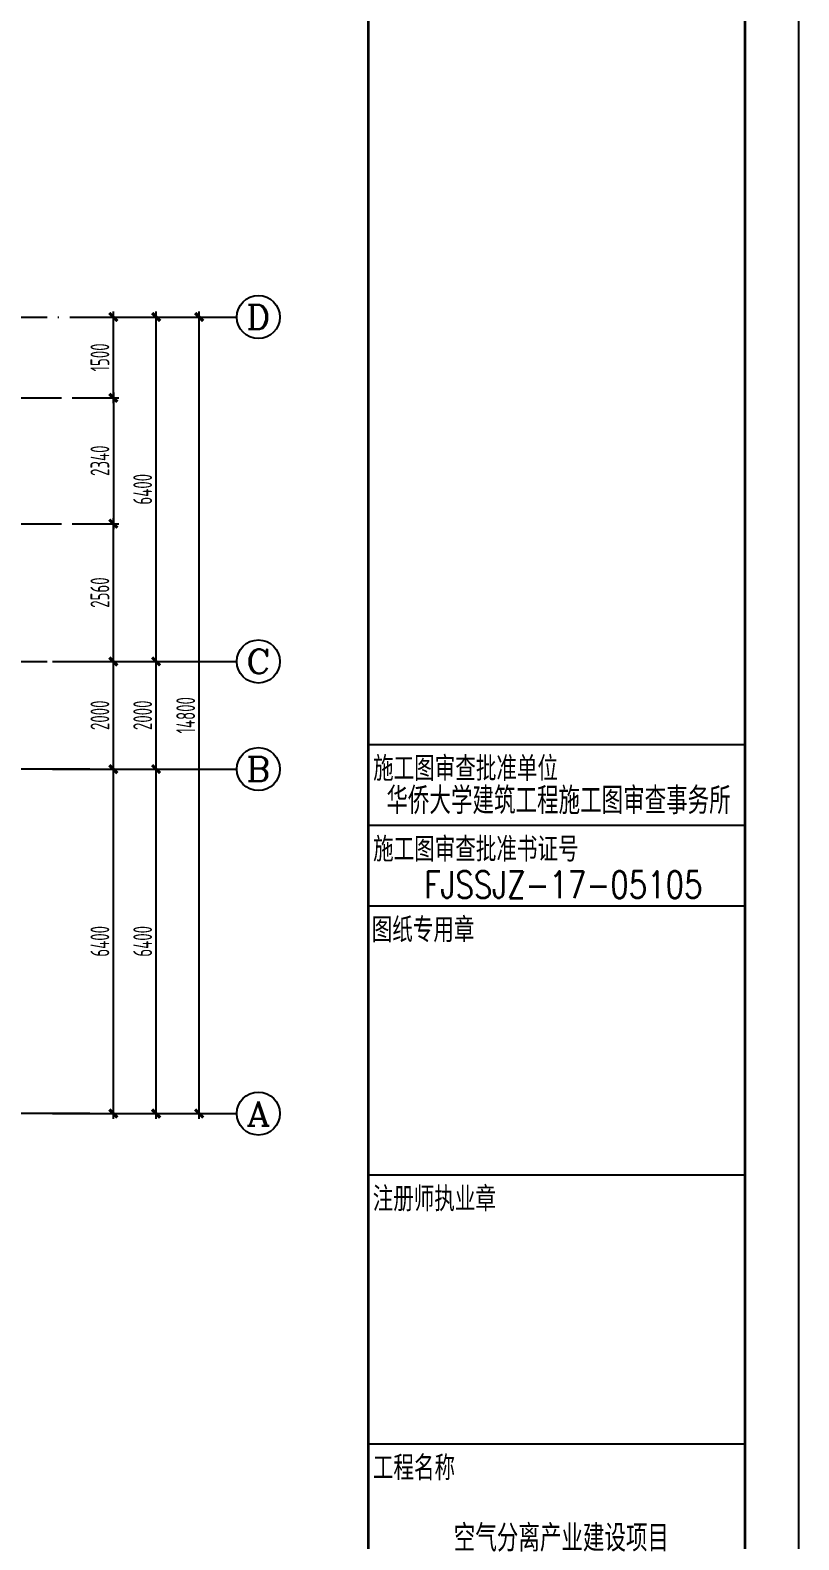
# Model space of a CAD drawing. Extents: x -472319 to -112444, y -516749 to -5704.
# Drawn here: x -242182 to -227895, y -319353 to -291302 of the extents above; entities that cross this region are included whole.
import ezdxf
from ezdxf.enums import TextEntityAlignment as Align

# ---------------------------------------------------------------- set-up
doc = ezdxf.new("R2010")
doc.units = 0
doc.header["$LTSCALE"] = 100
doc.header["$MEASUREMENT"] = 0
doc.linetypes.add('CENTER', pattern=[2, 1.25, -0.25, 0.25, -0.25])
doc.linetypes.add('DOTE', pattern=[2.42, 2, -0.2, 0.02, -0.2])
for name, color, linetype in [('AXIS', 3, 'Continuous'), ('AXIS_TEXT', 7, 'Continuous'), ('DOTE', 1, 'CENTER'), ('FRAME', 3, 'Continuous'), ('PUB_TEXT', 7, 'Continuous'), ('填充', 8, 'Continuous')]:
    doc.layers.add(name, color=color, linetype=linetype)
doc.styles.add('_HZTXT', font='txt.shx', dxfattribs={"width": 0.35, "bigfont": 'hztxt.shx'})
doc.styles.add('_TCH_AXIS', font='COMPLEX', dxfattribs={"bigfont": 'GBCBIG'})
doc.styles.add('COMPLEX', font='COMPLEX')
doc.styles.add('FRAME', font='simhei.ttf', dxfattribs={"width": 0.7})
doc.styles.add('HZ', font='tssdeng.shx', dxfattribs={"width": 0.6, "height": 350, "bigfont": 'a.shx'})
doc.dimstyles.new('DIMN', dxfattribs={"dimtxt": 350, "dimasz": 150, "dimexe": 100, "dimexo": 100, "dimgap": 75, "dimtad": 1, "dimdec": 0, "dimzin": 0, "dimdsep": 46, "dimtxsty": 'HZ', "dimblk": 'ARCHTICK', "dimcen": 0.09, "dimdle": 100, "dimclrd": 3, "dimclre": 3, "dimclrt": 7, "dimazin": 2, "dimtfac": 1, "dimtdec": 0, "dimtmove": 2, "dimatfit": 3, "dimldrblk": 'ARCHTICK', "dimfxl": 1, "dimtolj": 1, "dimtzin": 0, "dimarcsym": 0})

# ---------------------------------------------------------------- blocks, each defined once
blk = doc.blocks.new('_ArchTick')
at = {"color": 0, "linetype": 'ByBlock', "const_width": 0.4}
blk.add_lwpolyline([(-0.5, -0.5), (0.5, 0.5)], dxfattribs=at)
blk = doc.blocks.new('*D1163')
at = {"layer": 'AXIS', "color": 3, "lineweight": -2, "transparency": 16777216}
for p, q in [((-240975, -305032), (-239741, -305032)), ((-239841, -311532), (-239841, -304932)), ((-240975, -311432), (-239741, -311432))]:
    blk.add_line(p, q, dxfattribs=at)
at = {"layer": 'Defpoints', "color": 0, "transparency": 16777216}
for p in [(-241075, -305032), (-239841, -305032), (-241075, -311432)]:
    blk.add_point(p, dxfattribs=at)
at = {"layer": 'AXIS', "color": 3, "lineweight": -2, "transparency": 16777216, "xscale": 150, "yscale": 150, "zscale": 150}
for p, rotation in [((-239841, -305032), 90), ((-239841, -311432), 270)]:
    blk.add_blockref('_ArchTick', p, dxfattribs=dict(at, rotation=rotation))
at = {"layer": 'AXIS', "color": 7, "transparency": 16777216, "insert": (-240091, -308232), "char_height": 350, "attachment_point": 5, "rotation": 90, "style": 'HZ'}
blk.add_mtext('\\A1;6400', dxfattribs=at)
blk = doc.blocks.new('*D1164')
at = {"layer": 'AXIS', "color": 3, "lineweight": -2, "transparency": 16777216}
for p, q in [((-239841, -305132), (-239841, -302932)), ((-240975, -303032), (-239741, -303032)), ((-240975, -305032), (-239741, -305032))]:
    blk.add_line(p, q, dxfattribs=at)
at = {"layer": 'Defpoints', "color": 0, "transparency": 16777216}
for p in [(-241075, -303032), (-239841, -303032), (-241075, -305032)]:
    blk.add_point(p, dxfattribs=at)
at = {"layer": 'AXIS', "color": 3, "lineweight": -2, "transparency": 16777216, "xscale": 150, "yscale": 150, "zscale": 150}
for p, rotation in [((-239841, -303032), 90), ((-239841, -305032), 270)]:
    blk.add_blockref('_ArchTick', p, dxfattribs=dict(at, rotation=rotation))
at = {"layer": 'AXIS', "color": 7, "transparency": 16777216, "insert": (-240091, -304032), "char_height": 350, "attachment_point": 5, "rotation": 90, "style": 'HZ'}
blk.add_mtext('\\A1;2000', dxfattribs=at)
blk = doc.blocks.new('*D1165')
at = {"layer": 'AXIS', "color": 3, "lineweight": -2, "transparency": 16777216}
for p, q in [((-240975, -296632), (-239741, -296632)), ((-239841, -303132), (-239841, -296532)), ((-240975, -303032), (-239741, -303032))]:
    blk.add_line(p, q, dxfattribs=at)
at = {"layer": 'Defpoints', "color": 0, "transparency": 16777216}
for p in [(-241075, -296632), (-239841, -296632), (-241075, -303032)]:
    blk.add_point(p, dxfattribs=at)
at = {"layer": 'AXIS', "color": 3, "lineweight": -2, "transparency": 16777216, "xscale": 150, "yscale": 150, "zscale": 150}
for p, rotation in [((-239841, -296632), 90), ((-239841, -303032), 270)]:
    blk.add_blockref('_ArchTick', p, dxfattribs=dict(at, rotation=rotation))
at = {"layer": 'AXIS', "color": 7, "transparency": 16777216, "insert": (-240091, -299832), "char_height": 350, "attachment_point": 5, "rotation": 90, "style": 'HZ'}
blk.add_mtext('\\A1;6400', dxfattribs=at)
blk = doc.blocks.new('*D1166')
at = {"layer": 'AXIS', "color": 3, "lineweight": -2, "transparency": 16777216}
for p, q in [((-240975, -296632), (-238941, -296632)), ((-239041, -311532), (-239041, -296532)), ((-240975, -311432), (-238941, -311432))]:
    blk.add_line(p, q, dxfattribs=at)
at = {"layer": 'Defpoints', "color": 0, "transparency": 16777216}
for p in [(-241075, -296632), (-239041, -296632), (-241075, -311432)]:
    blk.add_point(p, dxfattribs=at)
at = {"layer": 'AXIS', "color": 3, "lineweight": -2, "transparency": 16777216, "xscale": 150, "yscale": 150, "zscale": 150}
for p, rotation in [((-239041, -296632), 90), ((-239041, -311432), 270)]:
    blk.add_blockref('_ArchTick', p, dxfattribs=dict(at, rotation=rotation))
at = {"layer": 'AXIS', "color": 7, "transparency": 16777216, "insert": (-239291, -304032), "char_height": 350, "attachment_point": 5, "rotation": 90, "style": 'HZ'}
blk.add_mtext('\\A1;14800', dxfattribs=at)
blk = doc.blocks.new('_AXISO')
blk.add_circle((0, 0), 0.5)
at = {"layer": 'AXIS_TEXT', "style": 'COMPLEX', "width": 1.041667}
blk.add_attdef('A', text='', height=0.56, dxfattribs=at).set_placement((-0.25, -0.28), (0.25, -0.28), align=Align.FIT)
blk = doc.blocks.new('A$C20674F94')
at = {"layer": 'FRAME'}
for p, q in [((84100, 0), (84100, 59400)), ((76100, 58400), (76100, 1000)), ((83100, 1000), (83100, 58400)), ((83100, 32000), (76100, 32000)), ((83100, 30500), (76100, 30500)), ((83100, 29000), (76100, 29000)), ((83100, 24000), (76100, 24000)), ((83100, 19000), (76100, 19000))]:
    blk.add_line(p, q, dxfattribs=at)
at = {"layer": 'FRAME', "const_width": 50}
for points in [[(2500, 58400), (83100, 58400), (83100, 1000), (2500, 1000), (2500, 58400)], [(76100, 58400), (76100, 1000)]]:
    blk.add_lwpolyline(points, dxfattribs=at)
at = {"layer": 'FRAME', "style": 'FRAME', "width": 0.7}
for s, p in [('施工图审查批准单位', (76187, 31371)), ('施工图审查批准书证号', (76187, 29871)), ('图纸专用章', (76161, 28374)), ('注册师执业章', (76180, 23374)), ('工程名称', (76183, 18376))]:
    blk.add_text(s, height=400, dxfattribs=at).set_placement(p)
at = {"layer": 'PUB_TEXT', "style": '_HZTXT', "width": 0.8}
for s, p in [('华侨大学建筑工程施工图审查事务所', (76434, 30710)), ('FJSSJZ-17-05105', (77133, 29149)), ('空气分离产业建设项目', (77687, 17006))]:
    blk.add_text(s, height=500, dxfattribs=at).set_placement(p)
blk = doc.blocks.new('*D1192')
at = {"layer": 'Defpoints', "color": 0, "transparency": 16777216}
for p in [(-241490, -300472), (-240636, -300472), (-241490, -303032)]:
    blk.add_point(p, dxfattribs=at)
at = {"layer": '填充', "color": 3, "lineweight": -2, "transparency": 16777216}
for p, q in [((-240636, -303132), (-240636, -300372)), ((-241390, -300472), (-240536, -300472)), ((-241390, -303032), (-240536, -303032))]:
    blk.add_line(p, q, dxfattribs=at)
at = {"layer": '填充', "color": 3, "lineweight": -2, "transparency": 16777216, "xscale": 150, "yscale": 150, "zscale": 150}
for p, rotation in [((-240636, -300472), 90), ((-240636, -303032), 270)]:
    blk.add_blockref('_ArchTick', p, dxfattribs=dict(at, rotation=rotation))
at = {"layer": '填充', "color": 7, "transparency": 16777216, "insert": (-240886, -301752), "char_height": 350, "attachment_point": 5, "rotation": 90, "style": 'HZ'}
blk.add_mtext('\\A1;2560', dxfattribs=at)
blk = doc.blocks.new('*D1218')
at = {"layer": 'Defpoints', "color": 0, "transparency": 16777216}
for p in [(-241490, -296632), (-240636, -296632), (-241490, -298132)]:
    blk.add_point(p, dxfattribs=at)
at = {"layer": '填充', "color": 3, "lineweight": -2, "transparency": 16777216}
for p, q in [((-241390, -296632), (-240536, -296632)), ((-240636, -298232), (-240636, -296532)), ((-241390, -298132), (-240536, -298132))]:
    blk.add_line(p, q, dxfattribs=at)
at = {"layer": '填充', "color": 3, "lineweight": -2, "transparency": 16777216, "xscale": 150, "yscale": 150, "zscale": 150}
for p, rotation in [((-240636, -296632), 90), ((-240636, -298132), 270)]:
    blk.add_blockref('_ArchTick', p, dxfattribs=dict(at, rotation=rotation))
at = {"layer": '填充', "color": 7, "transparency": 16777216, "insert": (-240886, -297382), "char_height": 350, "attachment_point": 5, "rotation": 90, "style": 'HZ'}
blk.add_mtext('\\A1;1500', dxfattribs=at)
blk = doc.blocks.new('*D1219')
at = {"layer": 'Defpoints', "color": 0, "transparency": 16777216}
for p in [(-241390, -298132), (-241390, -300472), (-240636, -300472)]:
    blk.add_point(p, dxfattribs=at)
at = {"layer": '填充', "color": 3, "lineweight": -2, "transparency": 16777216}
for p, q in [((-241290, -298132), (-240536, -298132)), ((-240636, -298032), (-240636, -300572)), ((-241290, -300472), (-240536, -300472))]:
    blk.add_line(p, q, dxfattribs=at)
at = {"layer": '填充', "color": 3, "lineweight": -2, "transparency": 16777216, "xscale": 150, "yscale": 150, "zscale": 150}
for p, rotation in [((-240636, -298132), 90), ((-240636, -300472), 270)]:
    blk.add_blockref('_ArchTick', p, dxfattribs=dict(at, rotation=rotation))
at = {"layer": '填充', "color": 7, "transparency": 16777216, "insert": (-240886, -299302), "char_height": 350, "attachment_point": 5, "rotation": 90, "style": 'HZ'}
blk.add_mtext('\\A1;2340', dxfattribs=at)
blk = doc.blocks.new('*D1376')
at = {"layer": 'AXIS', "color": 3, "lineweight": -2, "transparency": 16777216}
for p, q in [((-241770, -305032), (-240536, -305032)), ((-240636, -311532), (-240636, -304932)), ((-241770, -311432), (-240536, -311432))]:
    blk.add_line(p, q, dxfattribs=at)
at = {"layer": 'Defpoints', "color": 0, "transparency": 16777216}
for p in [(-241870, -305032), (-240636, -305032), (-241870, -311432)]:
    blk.add_point(p, dxfattribs=at)
at = {"layer": 'AXIS', "color": 3, "lineweight": -2, "transparency": 16777216, "xscale": 150, "yscale": 150, "zscale": 150}
for p, rotation in [((-240636, -305032), 90), ((-240636, -311432), 270)]:
    blk.add_blockref('_ArchTick', p, dxfattribs=dict(at, rotation=rotation))
at = {"layer": 'AXIS', "color": 7, "transparency": 16777216, "insert": (-240886, -308232), "char_height": 350, "attachment_point": 5, "rotation": 90, "style": 'HZ'}
blk.add_mtext('\\A1;6400', dxfattribs=at)
blk = doc.blocks.new('*D1377')
at = {"layer": 'AXIS', "color": 3, "lineweight": -2, "transparency": 16777216}
for p, q in [((-240636, -305132), (-240636, -302932)), ((-241770, -303032), (-240536, -303032)), ((-241770, -305032), (-240536, -305032))]:
    blk.add_line(p, q, dxfattribs=at)
at = {"layer": 'Defpoints', "color": 0, "transparency": 16777216}
for p in [(-241870, -303032), (-240636, -303032), (-241870, -305032)]:
    blk.add_point(p, dxfattribs=at)
at = {"layer": 'AXIS', "color": 3, "lineweight": -2, "transparency": 16777216, "xscale": 150, "yscale": 150, "zscale": 150}
for p, rotation in [((-240636, -303032), 90), ((-240636, -305032), 270)]:
    blk.add_blockref('_ArchTick', p, dxfattribs=dict(at, rotation=rotation))
at = {"layer": 'AXIS', "color": 7, "transparency": 16777216, "insert": (-240886, -304032), "char_height": 350, "attachment_point": 5, "rotation": 90, "style": 'HZ'}
blk.add_mtext('\\A1;2000', dxfattribs=at)

msp = doc.modelspace()

# ---------------------------------------------------------------- linework, layer by layer
at = {"layer": 'AXIS'}
for p, q in [((-241075.018, -296632.39), (-238341.018, -296632.39)), ((-241075.018, -303032.39), (-238341.018, -303032.39)), ((-241075.018, -305032.39), (-238341.018, -305032.39)), ((-241075.018, -311432.39), (-238341.018, -311432.39))]:
    msp.add_line(p, q, dxfattribs=at)
at = {"layer": 'DOTE', "linetype": 'DOTE', "ltscale": 10}
for p, q in [((-304367.647, -296632.39), (-241075.018, -296632.39)), ((-246018.829, -298132.39), (-241075.018, -298132.39)), ((-246018.829, -300472.39), (-241075.018, -300472.39)), ((-304367.647, -303032.39), (-241075.018, -303032.39)), ((-241075.018, -305032.39), (-304367.647, -305032.39)), ((-241075.018, -311432.39), (-304367.647, -311432.39))]:
    msp.add_line(p, q, dxfattribs=at)

# ---------------------------------------------------------------- block references
at = {"layer": 'AXIS'}
ref = msp.add_blockref('_AXISO', (-237941.018, -296632.39), dxfattribs=dict(at, xscale=800, yscale=800, zscale=800))
ref.add_attrib('A', 'D', dxfattribs={"layer": 'AXIS_TEXT', "height": 452.548, "style": '_TCH_AXIS', "width": 1.235294}).set_placement((-238167.292, -296858.665), (-237714.744, -296858.665), align=Align.FIT)
ref = msp.add_blockref('_AXISO', (-237941.018, -303032.39), dxfattribs=dict(at, xscale=800, yscale=800, zscale=800))
ref.add_attrib('A', 'C', dxfattribs={"layer": 'AXIS_TEXT', "height": 452.548, "style": '_TCH_AXIS', "width": 1.4}).set_placement((-238167.292, -303258.665), (-237714.744, -303258.665), align=Align.FIT)
ref = msp.add_blockref('_AXISO', (-237941.018, -305032.39), dxfattribs=dict(at, xscale=800, yscale=800, zscale=800))
ref.add_attrib('A', 'B', dxfattribs={"layer": 'AXIS_TEXT', "height": 452.548, "style": '_TCH_AXIS', "width": 1.235294}).set_placement((-238167.292, -305258.665), (-237714.744, -305258.665), align=Align.FIT)
ref = msp.add_blockref('_AXISO', (-237941.018, -311432.39), dxfattribs=dict(at, xscale=800, yscale=800, zscale=800))
ref.add_attrib('A', 'A', dxfattribs={"layer": 'AXIS_TEXT', "height": 452.548, "style": '_TCH_AXIS', "width": 1.166667}).set_placement((-238167.292, -311658.665), (-237714.744, -311658.665), align=Align.FIT)
at = {"layer": '填充'}
msp.add_blockref('A$C20674F94', (-311995, -336578.5), dxfattribs=at)

# ---------------------------------------------------------------- dimensions: what is measured, and where the dimension line sits
at = {"layer": 'AXIS'}
for p1, p2, distance, picture, middle in [((-241075.018, -303032.39), (-241075.018, -296632.39), -1234, '*D1165', (-240091.018, -299832.39)), ((-241075.018, -311432.39), (-241075.018, -296632.39), -2034, '*D1166', (-239291.018, -304032.39)), ((-241870, -305032.39), (-241870, -303032.39), -1234, '*D1377', (-240886, -304032.39)), ((-241075.018, -305032.39), (-241075.018, -303032.39), -1234, '*D1164', (-240091.018, -304032.39)), ((-241870, -311432.39), (-241870, -305032.39), -1234, '*D1376', (-240886, -308232.39)), ((-241075.018, -311432.39), (-241075.018, -305032.39), -1234, '*D1163', (-240091.018, -308232.39))]:
    dim = msp.add_aligned_dim(p1=p1, p2=p2, distance=distance, dimstyle='DIMN', dxfattribs=at)
    dim.commit()
    dim.dimension.update_dxf_attribs({"geometry": picture, "text_midpoint": middle})
at = {"layer": '填充', "color": 7}
for base, p1, p2, picture, middle in [((-240636, -296632.39), (-241490, -298132.39), (-241490, -296632.39), '*D1218', (-240886, -297382.39)), ((-240636, -300472.39), (-241390, -298132.39), (-241390, -300472.39), '*D1219', (-240886, -299302.39)), ((-240636, -300472.39), (-241490, -303032.39), (-241490, -300472.39), '*D1192', (-240886, -301752.39))]:
    dim = msp.add_linear_dim(base=base, p1=p1, p2=p2, angle=90, dimstyle='DIMN', override={"dimfxl": 100}, dxfattribs=at)
    dim.commit()
    dim.dimension.update_dxf_attribs({"geometry": picture, "text_midpoint": middle})

doc.saveas('drawing.dxf')
